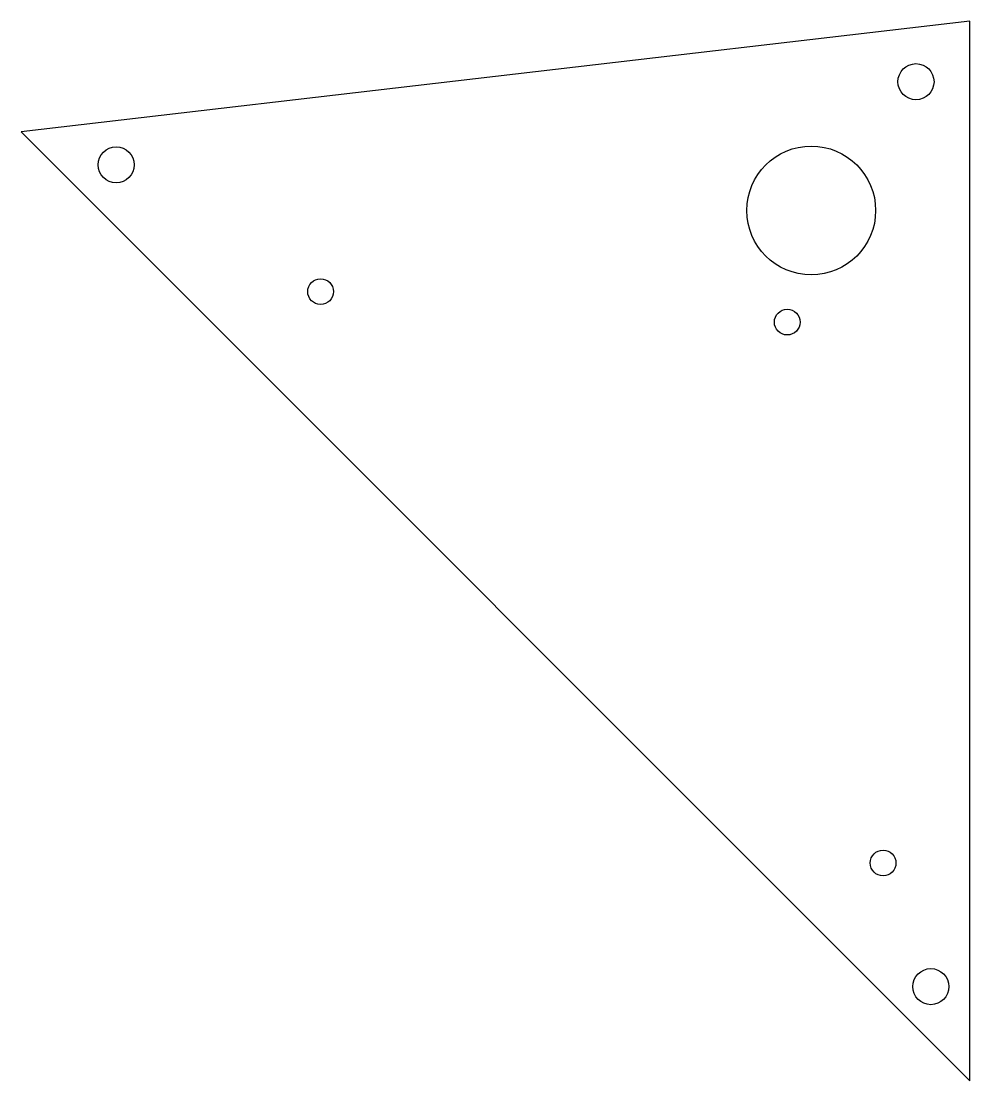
# Model space of a CAD drawing. Extents: x -112 to -1, y 2 to 126.
import ezdxf

# ---------------------------------------------------------------- set-up
doc = ezdxf.new("R2010")
doc.units = 0
doc.layers.add('MODELSKETCH_VISIBLE', color=7, linetype='CONTINUOUS')

msp = doc.modelspace()

# ---------------------------------------------------------------- linework, layer by layer
at = {"layer": 'MODELSKETCH_VISIBLE'}
for p, q in [((-1, 125.82), (-111.51, 112.92)), ((-1, 2.41), (-1, 125.82)), ((-111.51, 112.92), (-1, 2.41))]:
    msp.add_line(p, q, dxfattribs=at)
for centre, radius in [((-7.27, 118.77), 2.1), ((-100.45, 109.08), 2.1), ((-19.47, 103.77), 7.5), ((-76.63, 94.32), 1.5), ((-22.27, 90.77), 1.5), ((-11.1, 27.78), 1.5), ((-5.54, 13.38), 2.1)]:
    msp.add_circle(centre, radius, dxfattribs=at)

doc.saveas('drawing.dxf')
